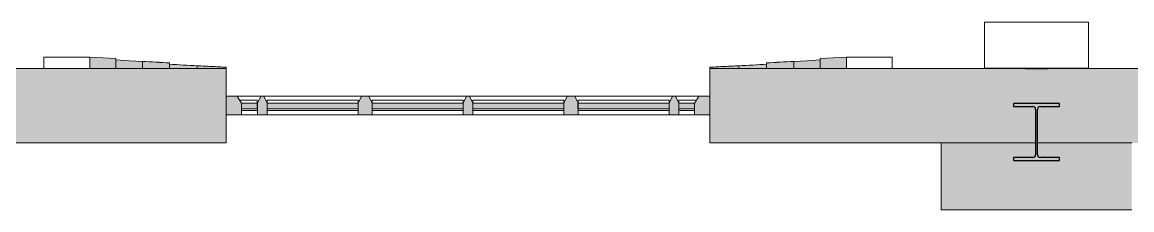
# Model space of a CAD drawing. Header units: inches. Extents: x -3598 to -1628, y -3458 to -206.
# Drawn here: x -3376.1 to -3183.9, y -238.1 to -205.6 of the extents above; entities that cross this region are included whole.
import ezdxf

# ---------------------------------------------------------------- set-up
doc = ezdxf.new("R2010")
doc.units = ezdxf.units.IN
doc.header["$MEASUREMENT"] = 0
for name, color, linetype, lineweight in [('A-GENM', 13, 'Continuous', 9), ('A-GLAZ-CURT', 52, 'Continuous', 13), ('A-GLAZ-CWMG', 51, 'Continuous', 13), ('A-WALL', 113, 'Continuous', 13), ('A-WALL-PATT', 111, 'Continuous', 13), ('I-WALL', 2, 'Continuous', 13), ('S-COLS', 52, 'Continuous', 13)]:
    doc.layers.add(name, color=color, linetype=linetype, lineweight=lineweight)

# ---------------------------------------------------------------- blocks, each defined once
blk = doc.blocks.new('_STL - Column - W Shape - 2017v1 - W10x39-1513825-MEZZANINE - CAD')
at = {"layer": 'S-COLS'}
blk.add_hatch(color=130, dxfattribs=at).paths.add_polyline_path([(-4, -4.96), (3.99, -4.96), (3.99, -4.43), (0.66, -4.43), (0.31, -4.28), (0.16, -3.93), (0.16, 3.93), (0.31, 4.28), (0.66, 4.43), (3.99, 4.43), (3.99, 4.96), (-4, 4.96), (-4, 4.43), (-0.66, 4.43), (-0.31, 4.28), (-0.16, 3.93), (-0.16, -3.93), (-0.31, -4.28), (-0.66, -4.43), (-4, -4.43)], flags=0)
at = {"layer": 'S-COLS', "color": 253, "lineweight": 25}
for p, q in [((3.99, 4.96), (-4, 4.96)), ((-4, 4.96), (-4, 4.43)), ((-4, 4.43), (-0.66, 4.43)), ((-0.16, 3.93), (-0.16, -3.93)), ((0.16, -3.93), (0.16, 3.93)), ((0.66, 4.43), (3.99, 4.43)), ((3.99, 4.43), (3.99, 4.96)), ((-0.66, -4.43), (-4, -4.43)), ((-4, -4.43), (-4, -4.96)), ((-4, -4.96), (3.99, -4.96)), ((3.99, -4.43), (0.66, -4.43)), ((3.99, -4.96), (3.99, -4.43))]:
    blk.add_line(p, q, dxfattribs=at)
for centre, start, end in [((-0.66, 3.93), 0, 90), ((0.66, 3.93), 90, 180), ((-0.66, -3.93), 270, 0), ((0.66, -3.93), 180, 270)]:
    blk.add_arc(centre, 0.5, start, end, dxfattribs=at)
blk = doc.blocks.new('15830016-STRUCT_MARTINEZ-MOORE_CENTRAL_v2018_rvt-1-MEZZANINE - CAD')
at = {"color": 250, "lineweight": 13}
blk.add_blockref('_STL - Column - W Shape - 2017v1 - W10x39-1513825-MEZZANINE - CAD', (-3200.4, -224.64), dxfattribs=at)
blk = doc.blocks.new('ws132 - ws1-513224-MEZZANINE - CAD')
at = {"layer": 'A-WALL', "lineweight": 20}
h = blk.add_hatch(color=10, dxfattribs=at)
h.paths.add_polyline_path([(-3364.44, -213.64), (-3359.93, -213.64), (-3359.93, -211.89), (-3364.44, -211.64)], flags=0)
h.paths.add_polyline_path([(-3237.87, -213.64), (-3233.35, -213.64), (-3233.35, -211.64), (-3237.87, -211.89), (-3237.87, -212.14)], flags=0)
h = blk.add_hatch(color=10, dxfattribs=at)
h.paths.add_polyline_path([(-3359.93, -213.64), (-3355.33, -213.64), (-3355.33, -212.39), (-3359.93, -212.14)], flags=0)
h.paths.add_polyline_path([(-3242.46, -213.64), (-3237.87, -213.64), (-3237.87, -212.14), (-3242.46, -212.39)], flags=0)
h = blk.add_hatch(color=10, dxfattribs=at)
h.paths.add_polyline_path([(-3355.33, -213.64), (-3350.63, -213.64), (-3350.63, -212.64), (-3355.33, -212.39)], flags=0)
h.paths.add_polyline_path([(-3247.16, -213.64), (-3242.46, -213.64), (-3242.46, -212.39), (-3247.16, -212.64)], flags=0)
h = blk.add_hatch(color=10, dxfattribs=at)
h.paths.add_polyline_path([(-3350.63, -213.64), (-3345.81, -213.64), (-3345.81, -213.14), (-3350.63, -212.89)], flags=0)
h.paths.add_polyline_path([(-3251.98, -213.64), (-3247.16, -213.64), (-3247.16, -212.89), (-3251.98, -213.14)], flags=0)
h = blk.add_hatch(color=10, dxfattribs=at)
h.paths.add_polyline_path([(-3345.81, -213.64), (-3340.81, -213.64), (-3340.81, -213.39), (-3345.81, -213.14)], flags=0)
h.paths.add_polyline_path([(-3256.98, -213.64), (-3251.98, -213.64), (-3251.98, -213.14), (-3256.98, -213.39)], flags=0)
for p, q in [((-3372.4, -211.64), (-3372.4, -213.64)), ((-3372.4, -213.64), (-3372.4, -211.64)), ((-3364.44, -211.64), (-3372.4, -211.64)), ((-3372.4, -213.64), (-3372.4, -212.52)), ((-3364.44, -211.64), (-3364.44, -213.64)), ((-3359.93, -212.14), (-3359.93, -211.89)), ((-3359.93, -213.64), (-3359.93, -212.14)), ((-3359.93, -212.14), (-3359.93, -213.64)), ((-3355.33, -213.64), (-3355.33, -212.39)), ((-3355.33, -212.39), (-3355.33, -213.64)), ((-3352.98, -212.52), (-3352.4, -212.52)), ((-3350.63, -213.64), (-3350.63, -212.64)), ((-3350.63, -212.89), (-3350.63, -213.64)), ((-3345.81, -213.64), (-3345.81, -213.14)), ((-3345.81, -213.14), (-3345.81, -213.64)), ((-3340.81, -213.64), (-3340.81, -213.39)), ((-3256.98, -213.39), (-3256.98, -213.64)), ((-3251.98, -213.14), (-3251.98, -213.64)), ((-3251.98, -213.64), (-3251.98, -213.14)), ((-3247.16, -212.64), (-3247.16, -213.64)), ((-3247.16, -213.64), (-3247.16, -212.89)), ((-3245.4, -212.52), (-3244.81, -212.52)), ((-3242.46, -212.39), (-3242.46, -213.64)), ((-3242.46, -213.64), (-3242.46, -212.39)), ((-3237.87, -211.89), (-3237.87, -212.14)), ((-3237.87, -212.14), (-3237.87, -213.64)), ((-3237.87, -213.64), (-3237.87, -212.14)), ((-3233.35, -213.64), (-3233.35, -211.64)), ((-3225.4, -211.64), (-3233.35, -211.64)), ((-3225.4, -213.64), (-3225.4, -211.64)), ((-3225.4, -211.64), (-3225.4, -213.64)), ((-3225.4, -212.52), (-3225.4, -213.64)), ((-3364.44, -213.64), (-3359.93, -213.64)), ((-3359.93, -213.64), (-3355.33, -213.64)), ((-3355.33, -213.64), (-3350.63, -213.64)), ((-3350.63, -213.64), (-3345.81, -213.64)), ((-3345.81, -213.64), (-3340.81, -213.64)), ((-3256.98, -213.64), (-3251.98, -213.64)), ((-3251.98, -213.64), (-3247.16, -213.64)), ((-3247.16, -213.64), (-3242.46, -213.64)), ((-3242.46, -213.64), (-3237.87, -213.64)), ((-3237.87, -213.64), (-3233.35, -213.64))]:
    blk.add_line(p, q, dxfattribs=at)
at = {"layer": 'A-WALL', "lineweight": 20, "flags": 128}
for points in [[(-3359.93, -211.89), (-3362.18, -211.77), (-3364.44, -211.64)], [(-3355.33, -212.39), (-3357.63, -212.27), (-3359.93, -212.14)], [(-3237.87, -212.14), (-3240.17, -212.27), (-3242.46, -212.39)], [(-3233.35, -211.64), (-3235.61, -211.77), (-3237.87, -211.89)]]:
    blk.add_lwpolyline(points, dxfattribs=at)
at = {"layer": 'A-WALL', "lineweight": 20}
for points in [[(-3350.63, -212.64), (-3351.41, -212.6), (-3352.98, -212.52), (-3354.54, -212.43), (-3355.33, -212.39)], [(-3345.81, -213.14), (-3346.61, -213.1), (-3348.22, -213.02), (-3349.83, -212.93), (-3350.63, -212.89)], [(-3340.81, -213.39), (-3341.64, -213.35), (-3343.31, -213.27), (-3344.97, -213.18), (-3345.81, -213.14)], [(-3251.98, -213.14), (-3252.82, -213.18), (-3254.49, -213.27), (-3256.15, -213.35), (-3256.98, -213.39)], [(-3247.16, -212.89), (-3247.96, -212.93), (-3249.57, -213.02), (-3251.18, -213.1), (-3251.98, -213.14)], [(-3242.46, -212.39), (-3243.25, -212.43), (-3244.81, -212.52), (-3246.38, -212.6), (-3247.16, -212.64)]]:
    blk.add_open_spline(points, degree=3, dxfattribs=at)
blk = doc.blocks.new('System Panel - Winco Glass-383972-MEZZANINE - CAD')
at = {"layer": 'A-GLAZ-CURT', "lineweight": 9}
blk.add_hatch(color=90, dxfattribs=at).paths.add_polyline_path([(4.78, 0), (2.05, 0), (2.05, -1), (4.78, -1)], flags=0)
at = {"layer": 'A-GLAZ-CURT', "lineweight": 20}
for p, q in [((4.78, 0), (2.05, 0)), ((2.05, 0), (2.05, -1)), ((4.78, -1), (4.78, 0)), ((2.05, -1), (4.78, -1))]:
    blk.add_line(p, q, dxfattribs=at)
blk = doc.blocks.new('System Panel - Winco Glass-383973-MEZZANINE - CAD')
at = {"layer": 'A-GLAZ-CURT', "lineweight": 9}
blk.add_hatch(color=90, dxfattribs=at).paths.add_polyline_path([(7.89, 0), (-7.89, 0), (-7.89, -1), (7.89, -1)], flags=0)
at = {"layer": 'A-GLAZ-CURT', "lineweight": 20}
for p, q in [((7.89, 0), (-7.89, 0)), ((-7.89, 0), (-7.89, -1)), ((7.89, -1), (7.89, 0)), ((-7.89, -1), (7.89, -1))]:
    blk.add_line(p, q, dxfattribs=at)
blk = doc.blocks.new('System Panel - Winco Glass-383974-MEZZANINE - CAD')
at = {"layer": 'A-GLAZ-CURT', "lineweight": 9}
blk.add_hatch(color=90, dxfattribs=at).paths.add_polyline_path([(7.89, 0), (-7.89, 0), (-7.89, -1), (7.89, -1)], flags=0)
at = {"layer": 'A-GLAZ-CURT', "lineweight": 20}
for p, q in [((7.89, 0), (-7.89, 0)), ((-7.89, 0), (-7.89, -1)), ((7.89, -1), (7.89, 0)), ((-7.89, -1), (7.89, -1))]:
    blk.add_line(p, q, dxfattribs=at)
blk = doc.blocks.new('System Panel - Winco Glass-383979-MEZZANINE - CAD')
at = {"layer": 'A-GLAZ-CURT', "lineweight": 9}
blk.add_hatch(color=90, dxfattribs=at).paths.add_polyline_path([(7.89, 0), (-7.89, 0), (-7.89, -1), (7.89, -1)], flags=0)
at = {"layer": 'A-GLAZ-CURT', "lineweight": 20}
for p, q in [((7.89, 0), (-7.89, 0)), ((-7.89, 0), (-7.89, -1)), ((7.89, -1), (7.89, 0)), ((-7.89, -1), (7.89, -1))]:
    blk.add_line(p, q, dxfattribs=at)
blk = doc.blocks.new('System Panel - Winco Glass-383980-MEZZANINE - CAD')
at = {"layer": 'A-GLAZ-CURT', "lineweight": 9}
blk.add_hatch(color=90, dxfattribs=at).paths.add_polyline_path([(7.89, 0), (-7.89, 0), (-7.89, -1), (7.89, -1)], flags=0)
at = {"layer": 'A-GLAZ-CURT', "lineweight": 20}
for p, q in [((7.89, 0), (-7.89, 0)), ((-7.89, 0), (-7.89, -1)), ((7.89, -1), (7.89, 0)), ((-7.89, -1), (7.89, -1))]:
    blk.add_line(p, q, dxfattribs=at)
blk = doc.blocks.new('System Panel - Winco Glass-383982-MEZZANINE - CAD')
at = {"layer": 'A-GLAZ-CURT', "lineweight": 9}
blk.add_hatch(color=90, dxfattribs=at).paths.add_polyline_path([(-2.05, 0), (-4.78, 0), (-4.78, -1), (-2.05, -1)], flags=0)
at = {"layer": 'A-GLAZ-CURT', "lineweight": 20}
for p, q in [((-2.05, 0), (-4.78, 0)), ((-4.78, 0), (-4.78, -1)), ((-2.05, -1), (-2.05, 0)), ((-4.78, -1), (-2.05, -1))]:
    blk.add_line(p, q, dxfattribs=at)
blk = doc.blocks.new('Rectangular Mullion - Winco Accent Full-Large-384026-MEZZANINE - CAD')
at = {"layer": 'A-GLAZ-CWMG', "lineweight": 9}
blk.add_hatch(color=90, dxfattribs=at).paths.add_polyline_path([(-1.22, 2), (1.22, 2), (1.22, 0), (0.64, -1.25), (-0.64, -1.25), (-1.22, 0)], flags=0)
at = {"layer": 'A-GLAZ-CWMG', "lineweight": 20}
for p, q in [((-1.22, 2), (1.22, 2)), ((-1.22, 0), (-1.22, 2)), ((1.22, 2), (1.22, 0)), ((-0.64, -1.25), (-1.22, 0)), ((1.22, 0), (0.64, -1.25)), ((0.64, -1.25), (-0.64, -1.25))]:
    blk.add_line(p, q, dxfattribs=at)
blk = doc.blocks.new('Rectangular Mullion - Winco Accent Full-Large-384027-MEZZANINE - CAD')
at = {"layer": 'A-GLAZ-CWMG', "lineweight": 9}
blk.add_hatch(color=90, dxfattribs=at).paths.add_polyline_path([(-1.22, 2), (1.22, 2), (1.22, 0), (0.64, -1.25), (-0.64, -1.25), (-1.22, 0)], flags=0)
at = {"layer": 'A-GLAZ-CWMG', "lineweight": 20}
for p, q in [((-1.22, 2), (1.22, 2)), ((-1.22, 0), (-1.22, 2)), ((1.22, 2), (1.22, 0)), ((-0.64, -1.25), (-1.22, 0)), ((1.22, 0), (0.64, -1.25)), ((0.64, -1.25), (-0.64, -1.25))]:
    blk.add_line(p, q, dxfattribs=at)
blk = doc.blocks.new('Rectangular Mullion - Winco Accent Full-383992-MEZZANINE - CAD')
at = {"layer": 'A-GLAZ-CWMG', "lineweight": 9}
blk.add_hatch(color=90, dxfattribs=at).paths.add_polyline_path([(0.84, 0), (0.26, -1.25), (-0.26, -1.25), (-0.84, 0), (-0.84, 2), (0.84, 2)], flags=0)
at = {"layer": 'A-GLAZ-CWMG', "lineweight": 20}
for p, q in [((-0.84, 2), (0.84, 2)), ((-0.84, 0), (-0.84, 2)), ((0.84, 2), (0.84, 0)), ((-0.26, -1.25), (-0.84, 0)), ((0.84, 0), (0.26, -1.25)), ((0.26, -1.25), (-0.26, -1.25))]:
    blk.add_line(p, q, dxfattribs=at)
blk = doc.blocks.new('Rectangular Mullion - Winco Accent Full-384028-MEZZANINE - CAD')
at = {"layer": 'A-GLAZ-CWMG', "lineweight": 9}
blk.add_hatch(color=90, dxfattribs=at).paths.add_polyline_path([(0.84, 2), (0.84, 0), (0.26, -1.25), (-0.26, -1.25), (-0.84, 0), (-0.84, 2)], flags=0)
at = {"layer": 'A-GLAZ-CWMG', "lineweight": 20}
for p, q in [((-0.84, 2), (0.84, 2)), ((-0.84, 0), (-0.84, 2)), ((0.84, 2), (0.84, 0)), ((-0.26, -1.25), (-0.84, 0)), ((0.84, 0), (0.26, -1.25)), ((0.26, -1.25), (-0.26, -1.25))]:
    blk.add_line(p, q, dxfattribs=at)
blk = doc.blocks.new('Rectangular Mullion - Winco Accent Full-384029-MEZZANINE - CAD')
at = {"layer": 'A-GLAZ-CWMG', "lineweight": 9}
blk.add_hatch(color=90, dxfattribs=at).paths.add_polyline_path([(0.84, 2), (0.84, 0), (0.26, -1.25), (-0.26, -1.25), (-0.84, 0), (-0.84, 2)], flags=0)
at = {"layer": 'A-GLAZ-CWMG', "lineweight": 20}
for p, q in [((-0.84, 2), (0.84, 2)), ((-0.84, 0), (-0.84, 2)), ((0.84, 2), (0.84, 0)), ((-0.26, -1.25), (-0.84, 0)), ((0.84, 0), (0.26, -1.25)), ((0.26, -1.25), (-0.26, -1.25))]:
    blk.add_line(p, q, dxfattribs=at)
blk = doc.blocks.new('Rectangular Mullion - Winco Accent Full-Large-383998-MEZZANINE - CAD')
at = {"layer": 'A-GLAZ-CWMG', "lineweight": 9}
for p, q in [((-1635.58, -766.57), (-1635.58, -770.65)), ((-1638.83, -769.89), (-1638.83, -767.15))]:
    blk.add_line(p, q, dxfattribs=at)
blk = doc.blocks.new('Rectangular Mullion - Winco Accent Full-Large-383999-MEZZANINE - CAD')
at = {"layer": 'A-GLAZ-CWMG', "lineweight": 9}
for p, q in [((-1638.83, -747.26), (-1638.83, -731.48)), ((-1635.58, -730.9), (-1635.58, -747.84))]:
    blk.add_line(p, q, dxfattribs=at)
blk = doc.blocks.new('Rectangular Mullion - Winco Accent Full-Large-V38-MEZZANINE - CAD')
at = {"layer": 'A-GLAZ-CWMG', "lineweight": 9}
for p, q in [((-1638.83, -729.8), (-1638.83, -714.03)), ((-1635.58, -713.44), (-1635.58, -730.38))]:
    blk.add_line(p, q, dxfattribs=at)
blk = doc.blocks.new('Rectangular Mullion - Winco Accent Full-Large-384000-MEZZANINE - CAD')
at = {"layer": 'A-GLAZ-CWMG', "lineweight": 9}
for p, q in [((-1638.83, -694.13), (-1638.83, -691.39)), ((-1635.58, -690.63), (-1635.58, -694.71))]:
    blk.add_line(p, q, dxfattribs=at)
blk = doc.blocks.new('Rectangular Mullion - Winco Accent Full_Left-Large-V43-MEZZANINE - CAD')
at = {"layer": 'A-GLAZ-CWMG', "lineweight": 9}
blk.add_hatch(color=90, dxfattribs=at).paths.add_polyline_path([(-3340.81, -221.64), (-3338.14, -221.64), (-3338.14, -219.64), (-3338.9, -218.39), (-3340.81, -218.39)], flags=0)
at = {"layer": 'A-GLAZ-CWMG', "lineweight": 20}
for p, q in [((-3340.81, -218.39), (-3340.81, -221.64)), ((-3338.9, -218.39), (-3340.81, -218.39)), ((-3338.14, -221.64), (-3338.14, -219.64)), ((-3340.81, -221.64), (-3338.14, -221.64))]:
    blk.add_line(p, q, dxfattribs=at)
blk.add_arc((-2983.79, -3.08), 415.29, 211.2289, 211.4308, dxfattribs=at)
blk = doc.blocks.new('Rectangular Mullion - Winco Accent Full_Left-Large-384032-MEZZANINE - CAD')
at = {"layer": 'A-GLAZ-CWMG', "lineweight": 9}
blk.add_hatch(color=90, dxfattribs=at).paths.add_polyline_path([(-3259.65, -221.64), (-3256.98, -221.64), (-3256.98, -218.39), (-3258.89, -218.39), (-3259.65, -219.64)], flags=0)
at = {"layer": 'A-GLAZ-CWMG', "lineweight": 20}
for p, q in [((-3256.98, -218.39), (-3258.89, -218.39)), ((-3256.98, -221.64), (-3256.98, -218.39)), ((-3259.65, -219.64), (-3259.65, -221.64)), ((-3259.65, -221.64), (-3256.98, -221.64))]:
    blk.add_line(p, q, dxfattribs=at)
blk.add_arc((-3614, -3.08), 415.29, 328.5692, 328.7711, dxfattribs=at)
blk = doc.blocks.new('Rectangular Mullion - Winco Accent Half-384022-MEZZANINE - CAD')
at = {"layer": 'A-GLAZ-CWMG', "lineweight": 9}
for p, q in [((-3262.39, -219.64), (-3262.39, -219.14)), ((-3262.39, -219.14), (-3259.34, -219.14)), ((-3259.65, -220.89), (-3262.39, -220.89))]:
    blk.add_line(p, q, dxfattribs=at)
blk = doc.blocks.new('Rectangular Mullion - Winco Accent Half-384023-MEZZANINE - CAD')
at = {"layer": 'A-GLAZ-CWMG', "lineweight": 9}
for p, q in [((-3298.05, -219.64), (-3298.05, -219.14)), ((-3298.05, -219.14), (-3282.28, -219.14)), ((-3282.28, -219.14), (-3282.28, -219.64)), ((-3282.28, -220.89), (-3298.05, -220.89))]:
    blk.add_line(p, q, dxfattribs=at)
blk = doc.blocks.new('Rectangular Mullion - Winco Accent Half-384024-MEZZANINE - CAD')
at = {"layer": 'A-GLAZ-CWMG', "lineweight": 9}
for p, q in [((-3338.45, -219.14), (-3335.41, -219.14)), ((-3335.41, -219.14), (-3335.41, -219.64)), ((-3335.41, -220.89), (-3338.14, -220.89))]:
    blk.add_line(p, q, dxfattribs=at)
blk = doc.blocks.new('Gutter Catch - Gutter Catch-3952350-MEZZANINE - CAD')
at = {"layer": 'A-GENM'}
for p, q in [((9, 14.5), (-9, 14.5)), ((-9, 14.5), (-9, 6.5)), ((9, 6.5), (9, 14.5)), ((-9, 6.5), (9, 6.5))]:
    blk.add_line(p, q, dxfattribs=at)
blk = doc.blocks.new('Down Spouts3 - Down Spouts-4005655-MEZZANINE - CAD')
at = {"layer": 'A-GENM'}
h = blk.add_hatch(color=90, dxfattribs=at)
h.paths.add_polyline_path([(-2022.4, -213.65), (-2022.4, -213.58), (-2026.4, -213.58), (-2026.4, -213.65)], flags=0)
h.paths.add_polyline_path([(-2614.4, -213.65), (-2610.4, -213.65), (-2610.4, -213.58), (-2614.4, -213.58)], flags=0)
h.paths.add_polyline_path([(-3202.4, -213.65), (-3198.4, -213.65), (-3198.4, -213.58), (-3202.4, -213.58)], flags=0)
for p, q in [((-3202.4, -213.58), (-3202.4, -213.65)), ((-3202.4, -213.65), (-3198.4, -213.65)), ((-3198.4, -213.65), (-3198.4, -213.58))]:
    blk.add_line(p, q, dxfattribs=at)

msp = doc.modelspace()

# ---------------------------------------------------------------- hatches: boundary and pattern name
at = {"layer": 'A-WALL-PATT', "lineweight": 20}
h = msp.add_hatch(color=10, dxfattribs=at)
h.paths.add_polyline_path([(-3579.52, -226.52), (-3396.56, -226.52), (-3396.56, -220.71), (-3396.7, -220.36), (-3397.06, -220.21), (-3400.39, -220.21), (-3400.39, -219.68), (-3392.4, -219.68), (-3392.4, -220.21), (-3395.74, -220.21), (-3396.09, -220.36), (-3396.24, -220.71), (-3396.24, -226.52), (-3340.81, -226.52), (-3340.81, -213.64), (-3579.52, -213.64)], flags=0)
h.paths.add_polyline_path([(-3256.98, -226.52), (-3200.56, -226.52), (-3200.56, -220.71), (-3200.7, -220.36), (-3201.06, -220.21), (-3204.39, -220.21), (-3204.36, -219.68), (-3196.4, -219.68), (-3196.4, -220.21), (-3199.74, -220.21), (-3200.09, -220.36), (-3200.24, -220.71), (-3200.24, -226.52), (-3144.81, -226.52), (-3144.81, -213.64), (-3256.98, -213.64), (-3256.98, -224.53)], flags=0)
h.paths.add_polyline_path([(-3060.98, -226.52), (-3004.56, -226.52), (-3004.56, -220.71), (-3004.7, -220.36), (-3005.06, -220.21), (-3008.39, -220.21), (-3008.39, -219.68), (-3000.4, -219.68), (-3000.4, -220.21), (-3003.74, -220.21), (-3004.09, -220.36), (-3004.24, -220.71), (-3004.24, -226.52), (-2947.81, -226.52), (-2947.81, -213.64), (-3060.98, -213.64)], flags=0)
h.paths.add_polyline_path([(-2855.39, -226.52), (-2808.56, -226.52), (-2808.56, -220.71), (-2808.7, -220.36), (-2809.06, -220.21), (-2812.39, -220.21), (-2812.39, -219.68), (-2804.4, -219.68), (-2804.4, -220.21), (-2807.74, -220.21), (-2808.09, -220.36), (-2808.24, -220.71), (-2808.24, -226.52), (-2752.81, -226.52), (-2752.81, -213.64), (-2863.98, -213.64), (-2863.98, -226.52)], flags=0)
h.paths.add_polyline_path([(-2668.98, -226.52), (-2612.56, -226.52), (-2612.56, -220.71), (-2612.7, -220.36), (-2613.06, -220.21), (-2616.39, -220.21), (-2616.36, -219.68), (-2608.4, -219.68), (-2608.4, -220.21), (-2611.74, -220.21), (-2612.09, -220.36), (-2612.24, -220.71), (-2612.24, -226.52), (-2556.81, -226.52), (-2556.81, -213.64), (-2668.98, -213.64), (-2668.98, -224.53)], flags=0)
h.paths.add_polyline_path([(-2472.98, -226.52), (-2416.56, -226.52), (-2416.56, -220.71), (-2416.7, -220.36), (-2417.06, -220.21), (-2420.39, -220.21), (-2420.36, -219.68), (-2412.4, -219.68), (-2412.4, -220.21), (-2415.74, -220.21), (-2416.09, -220.36), (-2416.24, -220.71), (-2416.24, -226.52), (-2360.81, -226.52), (-2360.81, -213.64), (-2472.98, -213.64)], flags=0)
h.paths.add_polyline_path([(-2266.84, -226.52), (-2220.56, -226.52), (-2220.56, -220.71), (-2220.7, -220.36), (-2221.06, -220.21), (-2224.39, -220.21), (-2224.36, -219.68), (-2216.4, -219.68), (-2216.4, -220.21), (-2219.74, -220.21), (-2220.09, -220.36), (-2220.24, -220.71), (-2220.24, -226.52), (-2164.81, -226.52), (-2164.81, -213.64), (-2276.98, -213.64), (-2276.98, -226.52)], flags=0)
h.paths.add_polyline_path([(-2080.98, -226.52), (-2024.56, -226.52), (-2024.56, -220.71), (-2024.7, -220.36), (-2025.06, -220.21), (-2028.39, -220.21), (-2028.39, -219.68), (-2020.4, -219.68), (-2020.4, -220.21), (-2023.74, -220.21), (-2024.09, -220.36), (-2024.24, -220.71), (-2024.24, -226.52), (-1968.81, -226.52), (-1968.81, -213.64), (-2080.98, -213.64), (-2080.98, -224.53)], flags=0)
h.paths.add_polyline_path([(-1879.64, -226.52), (-1828.56, -226.52), (-1828.56, -220.71), (-1828.7, -220.36), (-1829.06, -220.21), (-1832.39, -220.21), (-1832.39, -219.68), (-1824.4, -219.68), (-1824.4, -220.21), (-1827.74, -220.21), (-1828.09, -220.36), (-1828.24, -220.71), (-1828.24, -226.52), (-1634.4, -226.52), (-1634.4, -213.64), (-1884.98, -213.64), (-1884.98, -226.52)], flags=0)
msp.add_hatch(color=10, dxfattribs=at).paths.add_polyline_path([(-3216.9, -238.14), (-3183.9, -238.14), (-3183.9, -226.52), (-3200.24, -226.52), (-3200.24, -228.57), (-3200.09, -228.92), (-3199.74, -229.07), (-3196.4, -229.07), (-3196.4, -229.6), (-3204.39, -229.6), (-3204.39, -229.07), (-3201.06, -229.07), (-3200.7, -228.92), (-3200.56, -228.57), (-3200.56, -226.52), (-3216.9, -226.52), (-3216.9, -229.6)], flags=0)

# ---------------------------------------------------------------- linework, layer by layer
at = {"layer": 'A-WALL', "lineweight": 20}
for p, q in [((-3364.44, -213.64), (-3592.4, -213.64)), ((-3359.93, -213.64), (-3364.44, -213.64)), ((-3350.63, -213.64), (-3359.93, -213.64)), ((-3345.81, -213.64), (-3350.63, -213.64)), ((-3340.81, -213.64), (-3345.81, -213.64)), ((-3340.81, -226.52), (-3340.81, -213.64)), ((-3251.98, -213.64), (-3256.98, -213.64)), ((-3256.98, -213.64), (-3256.98, -226.52)), ((-3247.16, -213.64), (-3251.98, -213.64)), ((-3237.87, -213.64), (-3247.16, -213.64)), ((-3233.35, -213.64), (-3237.87, -213.64)), ((-3168.44, -213.64), (-3233.35, -213.64)), ((-3379.9, -226.52), (-3340.81, -226.52)), ((-3256.98, -226.52), (-3216.9, -226.52))]:
    msp.add_line(p, q, dxfattribs=at)
at = {"layer": 'I-WALL', "lineweight": 20}
for p, q in [((-3200.56, -226.52), (-3216.9, -226.52)), ((-3216.9, -226.52), (-3216.9, -238.14)), ((-3183.9, -226.52), (-3200.24, -226.52)), ((-3216.9, -238.14), (-3183.9, -238.14))]:
    msp.add_line(p, q, dxfattribs=at)

# ---------------------------------------------------------------- block references
at = {"lineweight": 5}
msp.add_blockref('15830016-STRUCT_MARTINEZ-MOORE_CENTRAL_v2018_rvt-1-MEZZANINE - CAD', (0, 0), dxfattribs=at)
at = {"layer": 'A-GENM'}
for name, p in [('Gutter Catch - Gutter Catch-3952350-MEZZANINE - CAD', (-3200.4, -220.08)), ('Down Spouts3 - Down Spouts-4005655-MEZZANINE - CAD', (0, 0))]:
    msp.add_blockref(name, p, dxfattribs=at)
at = {"layer": 'A-GLAZ-CURT', "lineweight": 9}
for name, p in [('System Panel - Winco Glass-383972-MEZZANINE - CAD', (-3340.19, -219.64)), ('System Panel - Winco Glass-383979-MEZZANINE - CAD', (-3325.83, -219.64)), ('System Panel - Winco Glass-383973-MEZZANINE - CAD', (-3307.62, -219.64)), ('System Panel - Winco Glass-383980-MEZZANINE - CAD', (-3290.17, -219.64)), ('System Panel - Winco Glass-383974-MEZZANINE - CAD', (-3271.96, -219.64)), ('System Panel - Winco Glass-383982-MEZZANINE - CAD', (-3257.6, -219.64))]:
    msp.add_blockref(name, p, dxfattribs=at)
at = {"layer": 'A-GLAZ-CWMG', "lineweight": 9}
for name, p in [('Rectangular Mullion - Winco Accent Full_Left-Large-V43-MEZZANINE - CAD', (0, 0)), ('Rectangular Mullion - Winco Accent Half-384024-MEZZANINE - CAD', (0, 0)), ('Rectangular Mullion - Winco Accent Half-384023-MEZZANINE - CAD', (-35.67, 0)), ('Rectangular Mullion - Winco Accent Half-384023-MEZZANINE - CAD', (-17.46, 0)), ('Rectangular Mullion - Winco Accent Half-384023-MEZZANINE - CAD', (0, 0)), ('Rectangular Mullion - Winco Accent Half-384023-MEZZANINE - CAD', (18.21, 0)), ('Rectangular Mullion - Winco Accent Half-384022-MEZZANINE - CAD', (0, 0)), ('Rectangular Mullion - Winco Accent Full_Left-Large-384032-MEZZANINE - CAD', (0, 0))]:
    msp.add_blockref(name, p, dxfattribs=at)
for name, p, rotation in [('Rectangular Mullion - Winco Accent Full-Large-384000-MEZZANINE - CAD', (-4029.54, 1417.19), 90.00000000005191), ('Rectangular Mullion - Winco Accent Full-Large-383999-MEZZANINE - CAD', (-4065.2, 1417.19), 90.00000000005191), ('Rectangular Mullion - Winco Accent Full-Large-V38-MEZZANINE - CAD', (-4029.54, 1417.19), 90.00000000005191), ('Rectangular Mullion - Winco Accent Full-Large-383999-MEZZANINE - CAD', (-4029.54, 1417.19), 90.00000000005191), ('Rectangular Mullion - Winco Accent Full-Large-V38-MEZZANINE - CAD', (-3993.87, 1417.19), 90.00000000005191), ('Rectangular Mullion - Winco Accent Full-Large-383998-MEZZANINE - CAD', (-4029.54, 1417.19), 90.00000000005302)]:
    msp.add_blockref(name, p, dxfattribs=dict(at, rotation=rotation))
at = {"layer": 'A-GLAZ-CWMG', "lineweight": 9, "extrusion": (0, 0, -1), "rotation": 180}
for name, p in [('Rectangular Mullion - Winco Accent Full-383992-MEZZANINE - CAD', (3334.56, -219.64)), ('Rectangular Mullion - Winco Accent Full-Large-384026-MEZZANINE - CAD', (3316.73, -219.64)), ('Rectangular Mullion - Winco Accent Full-384028-MEZZANINE - CAD', (3298.9, -219.64)), ('Rectangular Mullion - Winco Accent Full-Large-384027-MEZZANINE - CAD', (3281.06, -219.64)), ('Rectangular Mullion - Winco Accent Full-384029-MEZZANINE - CAD', (3263.23, -219.64))]:
    msp.add_blockref(name, p, dxfattribs=at)
at = {"layer": 'A-WALL', "lineweight": 20}
msp.add_blockref('ws132 - ws1-513224-MEZZANINE - CAD', (0, 0), dxfattribs=at)

doc.saveas('drawing.dxf')
